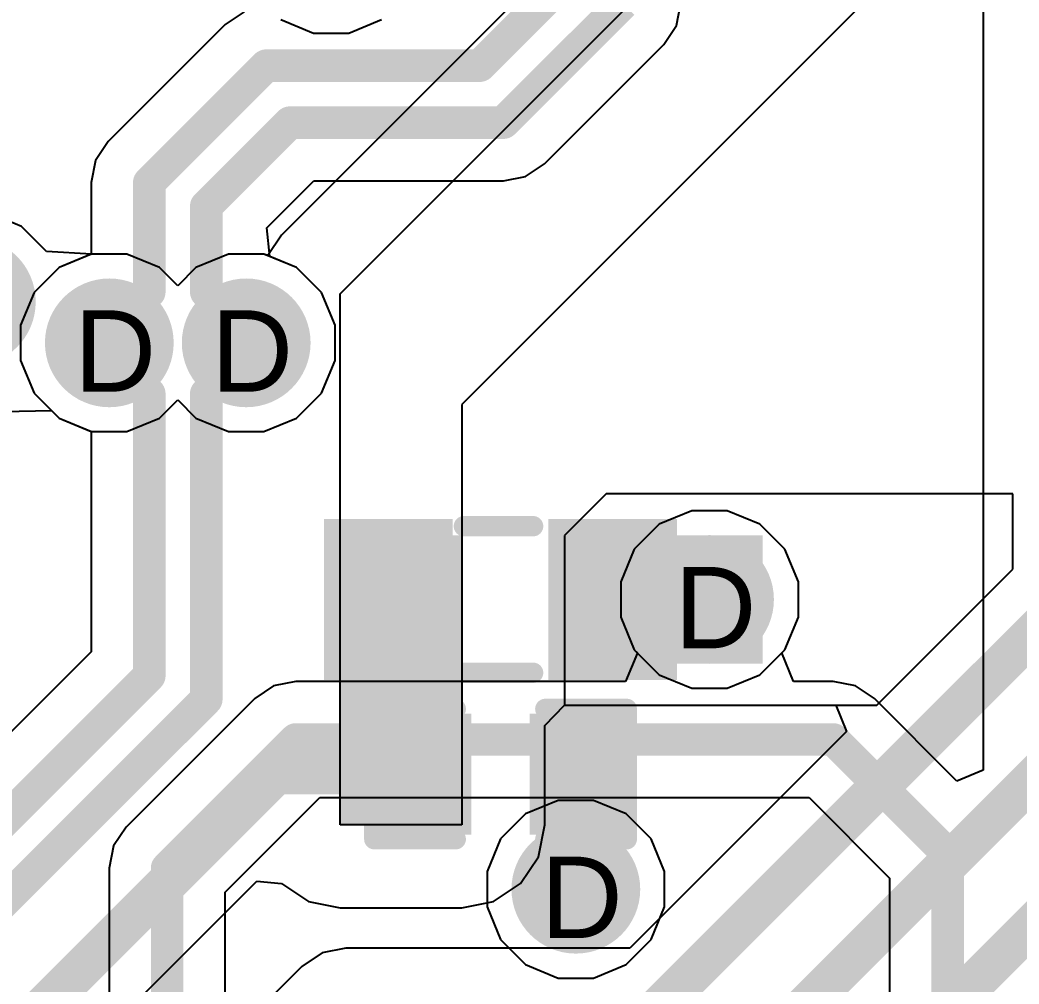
# Model space of a CAD drawing. Header units: inches. Extents: x 0 to 5032, y 0 to 5323.
# Drawn here: x 147.12 to 153.35, y 80.7 to 86.72 of the extents above; entities that cross this region are included whole.
import ezdxf

# ---------------------------------------------------------------- set-up
doc = ezdxf.new("R2010")
doc.units = ezdxf.units.IN
for name, color, linetype in [('Bottom Layer', 5, 'Continuous'), ('Bottom Solder', 6, 'Continuous'), ('Drill Drawing', 1, 'Continuous'), ('Layer 1', 16, 'Continuous'), ('Layer 2', 76, 'Continuous'), ('Top Layer', 1, 'Continuous'), ('Top Overlay', 2, 'Continuous'), ('Top Paste', 8, 'Continuous'), ('Top Solder', 216, 'Continuous'), ('Via Holes', 16, 'Continuous')]:
    doc.layers.add(name, color=color, linetype=linetype)
doc.styles.add('Arial', font='', dxfattribs={"height": 0.2})
doc.styles.get('Arial').set_extended_font_data('Arial')

# ---------------------------------------------------------------- blocks, each defined once
blk = doc.blocks.new('____0402_178')
at = {"layer": 'Top Layer'}
for points in [[(-0.6985, -0.3175), (-0.6985, 0.3175), (-0.2412999999999999, 0.3175), (-0.2413, -0.3175)], [(0.2412999999999999, -0.3175), (0.2413, 0.3175), (0.6985, 0.3175), (0.6985, -0.3175)]]:
    blk.add_hatch(color=1, dxfattribs=at).paths.add_polyline_path(points)
at = {"layer": 'Top Paste'}
for points in [[(-0.6985, -0.3175), (-0.6985, 0.3175), (-0.2412999999999999, 0.3175), (-0.2413, -0.3175)], [(0.2412999999999999, -0.3175), (0.2413, 0.3175), (0.6985, 0.3175), (0.6985, -0.3175)]]:
    blk.add_hatch(color=8, dxfattribs=at).paths.add_polyline_path(points)
at = {"layer": 'Top Solder'}
for points in [[(-0.7584998799999999, -0.37749988), (-0.7584998799999999, 0.37749988), (-0.18130012, 0.37749988), (-0.18130012, -0.37749988)], [(0.18130012, -0.37749988), (0.18130012, 0.37749988), (0.7584998799999999, 0.37749988), (0.7584998799999999, -0.37749988)]]:
    blk.add_hatch(color=216, dxfattribs=at).paths.add_polyline_path(points)
at = {"layer": 'Top Overlay'}
for points in [[(-0.2794, 0.4064, 0.127, 0.127, 0), (-0.7874, 0.4064, 0.127, 0.127, 0)], [(-0.7874, 0.4064, 0.127, 0.127, 0), (-0.7874, -0.4064, 0.127, 0.127, 0)], [(0.7874, 0.4064, 0.127, 0.127, 0), (0.2794, 0.4064, 0.127, 0.127, 0)], [(0.7874, 0.4064, 0.127, 0.127, 0), (0.7874, -0.4064, 0.127, 0.127, 0)], [(-0.2794, -0.4064, 0.127, 0.127, 0), (-0.7874, -0.4064, 0.127, 0.127, 0)], [(0.7874, -0.4064, 0.127, 0.127, 0), (0.2794, -0.4064, 0.127, 0.127, 0)]]:
    blk.add_lwpolyline(points, format="xyseb", dxfattribs=at)
for points in [[(-0.8191499999999999, 0.4064, 0.0635, 0.0635, 1), (-0.7556499999999999, 0.4064, 0.0635, 0.0635, 1)], [(-0.8191499999999999, 0.4064, 0.0635, 0.0635, 1), (-0.7556499999999999, 0.4064, 0.0635, 0.0635, 1)], [(-0.31115, 0.4064, 0.0635, 0.0635, 1), (-0.24765, 0.4064, 0.0635, 0.0635, 1)], [(0.24765, 0.4064, 0.0635, 0.0635, 1), (0.31115, 0.4064, 0.0635, 0.0635, 1)], [(0.7556499999999999, 0.4064, 0.0635, 0.0635, 1), (0.8191499999999999, 0.4064, 0.0635, 0.0635, 1)], [(0.7556499999999999, 0.4064, 0.0635, 0.0635, 1), (0.8191499999999999, 0.4064, 0.0635, 0.0635, 1)], [(-0.8191499999999999, -0.4064, 0.0635, 0.0635, 1), (-0.7556499999999999, -0.4064, 0.0635, 0.0635, 1)], [(-0.8191499999999999, -0.4064, 0.0635, 0.0635, 1), (-0.7556499999999999, -0.4064, 0.0635, 0.0635, 1)], [(-0.31115, -0.4064, 0.0635, 0.0635, 1), (-0.24765, -0.4064, 0.0635, 0.0635, 1)], [(0.24765, -0.4064, 0.0635, 0.0635, 1), (0.31115, -0.4064, 0.0635, 0.0635, 1)], [(0.7556499999999999, -0.4064, 0.0635, 0.0635, 1), (0.8191499999999999, -0.4064, 0.0635, 0.0635, 1)], [(0.7556499999999999, -0.4064, 0.0635, 0.0635, 1), (0.8191499999999999, -0.4064, 0.0635, 0.0635, 1)]]:
    blk.add_lwpolyline(points, format="xyseb", close=True, dxfattribs=at)
blk = doc.blocks.new('IND_0603__1608_M_______195')
at = {"layer": 'Top Layer'}
for points in [[(-0.999998, 0.4000004699999999), (-0.3999992, 0.4000004699999999), (-0.3999992, -0.4000004699999999), (-0.999998, -0.4000004699999999)], [(0.40000174, 0.4000004699999999), (1.00000054, 0.4000004699999999), (1.00000054, -0.4000004699999999), (0.40000174, -0.4000004699999999)]]:
    blk.add_hatch(color=1, dxfattribs=at).paths.add_polyline_path(points)
at = {"layer": 'Top Paste'}
for points in [[(-0.999998, 0.4000004699999999), (-0.3999992, 0.4000004699999999), (-0.3999992, -0.4000004699999999), (-0.999998, -0.4000004699999999)], [(0.40000174, 0.4000004699999999), (1.00000054, 0.4000004699999999), (1.00000054, -0.4000004699999999), (0.40000174, -0.4000004699999999)]]:
    blk.add_hatch(color=8, dxfattribs=at).paths.add_polyline_path(points)
at = {"layer": 'Top Solder'}
for points in [[(-1.101598, 0.50160047), (-0.2983992, 0.50160047), (-0.2983992, -0.50160047), (-1.101598, -0.50160047)], [(0.29840174, 0.50160047), (1.10160054, 0.50160047), (1.10160054, -0.50160047), (0.29840174, -0.50160047)]]:
    blk.add_hatch(color=216, dxfattribs=at).paths.add_polyline_path(points)
at = {"layer": 'Top Overlay'}
for points in [[(0.2286, 0.4571999999999999, 0.127, 0.127, 0), (-0.2032, 0.4571999999999999, 0.127, 0.127, 0)], [(0.2286, -0.4571999999999999, 0.127, 0.127, 0), (-0.2032, -0.4571999999999999, 0.127, 0.127, 0)]]:
    blk.add_lwpolyline(points, format="xyseb", dxfattribs=at)
for points in [[(-0.23495, 0.4571999999999999, 0.0635, 0.0635, 1), (-0.17145, 0.4571999999999999, 0.0635, 0.0635, 1)], [(0.19685, 0.4571999999999999, 0.0635, 0.0635, 1), (0.26035, 0.4571999999999999, 0.0635, 0.0635, 1)], [(-0.23495, -0.4571999999999999, 0.0635, 0.0635, 1), (-0.17145, -0.4571999999999999, 0.0635, 0.0635, 1)], [(0.19685, -0.4571999999999999, 0.0635, 0.0635, 1), (0.26035, -0.4571999999999999, 0.0635, 0.0635, 1)]]:
    blk.add_lwpolyline(points, format="xyseb", close=True, dxfattribs=at)

msp = doc.modelspace()

# ---------------------------------------------------------------- hatches: boundary and pattern name
at = {"layer": 'Bottom Layer'}
h = msp.add_hatch(color=5, dxfattribs=at)
edge = h.paths.add_edge_path()
edge.add_arc((147.6774796, 84.70278207999999), 0.2999994, 0, 360)
h = msp.add_hatch(color=5, dxfattribs=at)
edge = h.paths.add_edge_path()
edge.add_arc((148.5314784, 84.70278207999999), 0.2999994, 0, 360)
h = msp.add_hatch(color=5, dxfattribs=at)
edge = h.paths.add_edge_path()
edge.add_arc((151.42185108, 83.10173372), 0.2999994, 0, 360)
h = msp.add_hatch(color=5, dxfattribs=at)
edge = h.paths.add_edge_path()
edge.add_arc((150.5879132, 81.29399286), 0.2999994, 0, 360)
at = {"layer": 'Bottom Solder'}
h = msp.add_hatch(color=6, dxfattribs=at)
edge = h.paths.add_edge_path()
edge.add_arc((146.8167244, 84.95911887999999), 0.4015993999999999, 0, 360)
h = msp.add_hatch(color=6, dxfattribs=at)
edge = h.paths.add_edge_path()
edge.add_arc((147.6774796, 84.70278207999999), 0.4015993999999999, 0, 360)
h = msp.add_hatch(color=6, dxfattribs=at)
edge = h.paths.add_edge_path()
edge.add_arc((148.5314784, 84.70278207999999), 0.4015993999999999, 0, 360)
h = msp.add_hatch(color=6, dxfattribs=at)
edge = h.paths.add_edge_path()
edge.add_arc((151.42185108, 83.10173372), 0.4015993999999999, 0, 360)
h = msp.add_hatch(color=6, dxfattribs=at)
edge = h.paths.add_edge_path()
edge.add_arc((150.5879132, 81.29399286), 0.4015993999999999, 0, 360)
at = {"layer": 'Layer 1'}
h = msp.add_hatch(color=16, dxfattribs=at)
edge = h.paths.add_edge_path()
edge.add_arc((147.6774796, 84.70278207999999), 0.2999994, 0, 360)
h = msp.add_hatch(color=16, dxfattribs=at)
edge = h.paths.add_edge_path()
edge.add_arc((148.5314784, 84.70278207999999), 0.2999994, 0, 360)
h = msp.add_hatch(color=16, dxfattribs=at)
edge = h.paths.add_edge_path()
edge.add_arc((151.42185108, 83.10173372), 0.2999994, 0, 360)
h = msp.add_hatch(color=16, dxfattribs=at)
edge = h.paths.add_edge_path()
edge.add_arc((150.5879132, 81.29399286), 0.2999994, 0, 360)
at = {"layer": 'Layer 2'}
h = msp.add_hatch(color=76, dxfattribs=at)
edge = h.paths.add_edge_path()
edge.add_arc((147.6774796, 84.70278207999999), 0.2999994, 0, 360)
h = msp.add_hatch(color=76, dxfattribs=at)
edge = h.paths.add_edge_path()
edge.add_arc((148.5314784, 84.70278207999999), 0.2999994, 0, 360)
h = msp.add_hatch(color=76, dxfattribs=at)
edge = h.paths.add_edge_path()
edge.add_arc((151.42185108, 83.10173372), 0.2999994, 0, 360)
h = msp.add_hatch(color=76, dxfattribs=at)
edge = h.paths.add_edge_path()
edge.add_arc((150.5879132, 81.29399286), 0.2999994, 0, 360)
at = {"layer": 'Top Layer'}
h = msp.add_hatch(color=1, dxfattribs=at)
edge = h.paths.add_edge_path()
edge.add_arc((147.6774796, 84.70278207999999), 0.2999994, 0, 360)
h = msp.add_hatch(color=1, dxfattribs=at)
edge = h.paths.add_edge_path()
edge.add_arc((148.5314784, 84.70278207999999), 0.2999994, 0, 360)
for points in [[(149.8767132, 83.50173292), (149.1180152, 83.50173292), (149.1180152, 81.6949344), (149.8767132, 81.6949344)], [(150.5180124, 82.70173198), (151.75391544, 82.70173198), (151.75391544, 83.50173545999999), (150.5180124, 83.50173545999999)]]:
    msp.add_hatch(color=1, dxfattribs=at).paths.add_polyline_path(points)
h = msp.add_hatch(color=1, dxfattribs=at)
edge = h.paths.add_edge_path()
edge.add_arc((151.42185108, 83.10173372), 0.2999994, 0, 360)
h = msp.add_hatch(color=1, dxfattribs=at)
edge = h.paths.add_edge_path()
edge.add_arc((150.5879132, 81.29399286), 0.2999994, 0, 360)
at = {"layer": 'Top Solder'}
h = msp.add_hatch(color=216, dxfattribs=at)
edge = h.paths.add_edge_path()
edge.add_arc((146.8167244, 84.95911887999999), 0.4015993999999999, 0, 360)
h = msp.add_hatch(color=216, dxfattribs=at)
edge = h.paths.add_edge_path()
edge.add_arc((147.6774796, 84.70278207999999), 0.4015993999999999, 0, 360)
h = msp.add_hatch(color=216, dxfattribs=at)
edge = h.paths.add_edge_path()
edge.add_arc((148.5314784, 84.70278207999999), 0.4015993999999999, 0, 360)
h = msp.add_hatch(color=216, dxfattribs=at)
edge = h.paths.add_edge_path()
edge.add_arc((151.42185108, 83.10173372), 0.4015993999999999, 0, 360)
h = msp.add_hatch(color=216, dxfattribs=at)
edge = h.paths.add_edge_path()
edge.add_arc((150.5879132, 81.29399286), 0.4015993999999999, 0, 360)
at = {"layer": 'Via Holes'}
h = msp.add_hatch(color=7, dxfattribs=at)
edge = h.paths.add_edge_path()
edge.add_arc((147.6774796, 84.70278207999999), 0.1499997, 0, 360)
h = msp.add_hatch(color=7, dxfattribs=at)
edge = h.paths.add_edge_path()
edge.add_arc((148.5314784, 84.70278207999999), 0.1499997, 0, 360)
h = msp.add_hatch(color=7, dxfattribs=at)
edge = h.paths.add_edge_path()
edge.add_arc((151.42185108, 83.10173372), 0.1499997, 0, 360)
h = msp.add_hatch(color=7, dxfattribs=at)
edge = h.paths.add_edge_path()
edge.add_arc((150.5879132, 81.29399286), 0.1499997, 0, 360)

# ---------------------------------------------------------------- linework, layer by layer
at = {"layer": 'Bottom Layer'}
for p, q in [((153.12963278, 92.26212434), (153.12963278, 82.03723495999999)), ((151.21566912, 86.68290765999998), (151.2432713, 86.82165515999999)), ((148.51778526, 86.76726614), (148.4001604, 86.68867345999999)), ((148.40015532, 86.68866584), (147.6703041, 85.95881716)), ((148.4001604, 86.68867345999999), (148.40015532, 86.68866584)), ((151.13707644, 86.56528026), (151.21566912, 86.68290765999998)), ((150.9287685, 86.35697232), (151.13706882, 86.56527517999999)), ((151.13706882, 86.56527517999999), (151.13707644, 86.56528026)), ((150.60043286, 86.02863922), (150.92875326, 86.35696216)), ((150.92875326, 86.35696216), (150.9287685, 86.35697232)), ((150.39211984, 85.82032365999999), (150.60042016, 86.02862652)), ((150.60042016, 86.02862652), (150.60042778, 86.0286316)), ((150.60042778, 86.0286316), (150.60043286, 86.02863922)), ((147.6703041, 85.95881716), (147.59171142, 85.84118975999999)), ((147.59171142, 85.84118975999999), (147.56410924, 85.70244226)), ((150.27449244, 85.74173097999999), (150.39211984, 85.82032365999999)), ((147.56410924, 85.70244226), (147.56411178, 85.70242956)), ((147.56411178, 85.70242956), (147.56411178, 85.25546829999999)), ((148.65961378, 85.41973518), (148.9540074, 85.71413134)), ((148.9540074, 85.71413134), (150.13573224, 85.71413134)), ((150.13573224, 85.71413134), (150.13574494, 85.7141288)), ((150.13574494, 85.7141288), (150.27449244, 85.74173097999999)), ((148.67900922, 85.24131795999999), (148.65961378, 85.41973518)), ((147.56411178, 85.25546829999999), (147.36366514, 85.17244077999999)), ((148.84529286, 85.17244077999999), (148.67900922, 85.24131795999999)), ((147.36366514, 85.17244077999999), (147.2078209, 85.01659654)), ((149.0011371, 85.01659654), (148.84529286, 85.17244077999999)), ((147.2078209, 85.01659654), (147.1234802, 84.81297998)), ((149.0854778, 84.81297998), (149.0011371, 85.01659654)), ((147.1234802, 84.81297998), (147.1234802, 84.59258417999999)), ((149.0854778, 84.59258417999999), (149.0854778, 84.81297998)), ((147.1234802, 84.59258417999999), (147.2078209, 84.38896761999999)), ((149.0011371, 84.38896761999999), (149.0854778, 84.59258417999999)), ((147.2078209, 84.38896761999999), (147.36366514, 84.23312338)), ((148.84529286, 84.23312338), (149.0011371, 84.38896761999999)), ((147.99129406, 84.23312338), (148.104479, 84.34630832)), ((148.104479, 84.34630832), (148.21766394, 84.23312338)), ((147.36366514, 84.23312338), (147.5672817, 84.14878268)), ((147.7876775, 84.14878268), (147.99129406, 84.23312338)), ((148.21766394, 84.23312338), (148.4212805, 84.14878268)), ((148.6416763, 84.14878268), (148.84529286, 84.23312338)), ((147.5672817, 84.14878268), (147.7876775, 84.14878268)), ((148.4212805, 84.14878268), (148.6416763, 84.14878268)), ((151.31165318, 83.65573312), (151.10803662, 83.57139242)), ((151.53204898, 83.65573312), (151.31165318, 83.65573312)), ((151.73566554, 83.57139242), (151.53204898, 83.65573312)), ((151.10803662, 83.57139242), (150.95219238, 83.41554817999999)), ((151.89150978, 83.41554817999999), (151.73566554, 83.57139242)), ((150.95219238, 83.41554817999999), (150.86785168, 83.21193162)), ((151.97585048, 83.21193162), (151.89150978, 83.41554817999999)), ((150.86785168, 83.21193162), (150.86785168, 82.99153582)), ((151.97585048, 82.99153582), (151.97585048, 83.21193162)), ((150.86785168, 82.99153582), (150.95219238, 82.78791926)), ((151.89150978, 82.78791926), (151.97585048, 82.99153582)), ((150.97153194, 82.76857969999999), (150.8978821, 82.5907797)), ((150.95219238, 82.78791926), (150.97153194, 82.76857969999999)), ((151.87217022, 82.76857969999999), (151.89150978, 82.78791926)), ((151.94582006, 82.5907797), (151.87217022, 82.76857969999999)), ((148.84118568, 82.59078224), (148.70243818, 82.56318006)), ((148.84119838, 82.5907797), (148.84118568, 82.59078224)), ((150.8978821, 82.5907797), (148.84119838, 82.5907797)), ((152.1935869, 82.5907797), (151.94582006, 82.5907797)), ((152.1935996, 82.59078224), (152.1935869, 82.5907797)), ((152.3323471, 82.56318006), (152.1935996, 82.59078224)), ((148.70243818, 82.56318006), (148.58481078, 82.48458738)), ((152.4499745, 82.48458738), (152.3323471, 82.56318006)), ((148.5848057, 82.48457975999999), (147.78182534, 81.68160194)), ((148.58481078, 82.48458738), (148.5848057, 82.48457975999999)), ((152.9653659, 81.96919344), (152.4499745, 82.48458738)), ((153.12963278, 82.03723495999999), (152.9653659, 81.96919344)), ((148.40076746, 81.27504446), (148.99136572, 81.86564526)), ((148.99136572, 81.86564526), (152.04341702, 81.86564526)), ((152.04341702, 81.86564526), (152.54545818, 81.36360664)), ((147.78182534, 81.68160194), (147.70323266, 81.56397453999999)), ((147.70323266, 81.56397453999999), (147.67563048, 81.42522704)), ((147.67563048, 81.42522704), (147.67563302, 81.42521434)), ((147.67563302, 81.42521434), (147.67563302, 80.34608263999999)), ((152.54545818, 81.36360664), (152.54545818, 77.30728252)), ((148.40076746, 80.34608263999999), (148.40076746, 81.27504446))]:
    msp.add_line(p, q, dxfattribs=at)
for points in [[(149.98845288, 86.43230109999999, 0.2032, 0.2032, 0), (150.525099, 86.96894721999999, 0.2032, 0.2032, 0)], [(150.6723936, 86.61334722, 0.2032, 0.2032, 0), (150.88070154, 86.82165515999999, 0.2032, 0.2032, 0)], [(150.34405288, 86.28500903999999, 0.2032, 0.2032, 0), (150.67239106, 86.61334722, 0.2032, 0.2032, 0)], [(150.67239106, 86.61334722, 0.2032, 0.2032, 0), (150.6723936, 86.61334722, 0.2032, 0.2032, 0)], [(147.926679, 85.70244226, 0.2032, 0.2032, 0), (148.6565353, 86.43229855999999, 0.2032, 0.2032, 0)], [(148.6565353, 86.43229855999999, 0.2032, 0.2032, 0), (149.98845288, 86.43229855999999, 0.2032, 0.2032, 0)], [(149.98845288, 86.43229855999999, 0.2032, 0.2032, 0), (149.98845288, 86.43230109999999, 0.2032, 0.2032, 0)], [(150.13574494, 86.07669856, 0.2032, 0.2032, 0), (150.34405288, 86.2850065, 0.2032, 0.2032, 0)], [(150.34405288, 86.2850065, 0.2032, 0.2032, 0), (150.34405288, 86.28500903999999, 0.2032, 0.2032, 0)], [(148.282279, 85.5551502, 0.2032, 0.2032, 0), (148.80382736, 86.07669856, 0.2032, 0.2032, 0)], [(148.80382736, 86.07669856, 0.2032, 0.2032, 0), (150.13574494, 86.07669856, 0.2032, 0.2032, 0)], [(147.926679, 85.0202135, 0.2032, 0.2032, 0), (147.926679, 85.70244226, 0.2032, 0.2032, 0)], [(148.282279, 85.0202135, 0.2032, 0.2032, 0), (148.282279, 85.5551502, 0.2032, 0.2032, 0)], [(147.6774796, 84.7710141, 0.2032, 0.2032, 0), (147.926679, 85.0202135, 0.2032, 0.2032, 0)], [(148.282279, 85.0202135, 0.2032, 0.2032, 0), (148.5314784, 84.7710141, 0.2032, 0.2032, 0)], [(147.6774796, 84.70278207999999, 0.2032, 0.2032, 0), (147.6774796, 84.7710141, 0.2032, 0.2032, 0)], [(148.5314784, 84.70278207999999, 0.2032, 0.2032, 0), (148.5314784, 84.7710141, 0.2032, 0.2032, 0)], [(148.03820024, 81.42522704, 0.2032, 0.2032, 0), (148.84118568, 82.22821248, 0.2032, 0.2032, 0)], [(148.84118568, 82.22821248, 0.2032, 0.2032, 0), (152.1935996, 82.22821248, 0.2032, 0.2032, 0)], [(152.1935996, 82.22821248, 0.2032, 0.2032, 0), (152.9080254, 81.51378668, 0.2032, 0.2032, 0)], [(152.9080254, 70.62852777999998, 0.2032, 0.2032, 0), (152.9080254, 81.51378668, 0.2032, 0.2032, 0)], [(148.03820024, 79.9251767, 0.2032, 0.2032, 0), (148.03820024, 81.42522704, 0.2032, 0.2032, 0)]]:
    msp.add_lwpolyline(points, format="xyseb", dxfattribs=at)
for points in [[(150.62159106, 86.61334722, 0.1016, 0.1016, 1), (150.72319106, 86.61334722, 0.1016, 0.1016, 1)], [(150.62159106, 86.61334722, 0.1016, 0.1016, 1), (150.72319106, 86.61334722, 0.1016, 0.1016, 1)], [(150.6215936, 86.61334722, 0.1016, 0.1016, 1), (150.7231936, 86.61334722, 0.1016, 0.1016, 1)], [(150.6215936, 86.61334722, 0.1016, 0.1016, 1), (150.7231936, 86.61334722, 0.1016, 0.1016, 1)], [(148.6057353, 86.43229855999999, 0.1016, 0.1016, 1), (148.7073353, 86.43229855999999, 0.1016, 0.1016, 1)], [(148.6057353, 86.43229855999999, 0.1016, 0.1016, 1), (148.7073353, 86.43229855999999, 0.1016, 0.1016, 1)], [(149.93765288, 86.43230109999999, 0.1016, 0.1016, 1), (150.03925288, 86.43230109999999, 0.1016, 0.1016, 1)], [(149.93765288, 86.43230109999999, 0.1016, 0.1016, 1), (150.03925288, 86.43230109999999, 0.1016, 0.1016, 1)], [(149.93765288, 86.43229855999999, 0.1016, 0.1016, 1), (150.03925288, 86.43229855999999, 0.1016, 0.1016, 1)], [(149.93765288, 86.43229855999999, 0.1016, 0.1016, 1), (150.03925288, 86.43229855999999, 0.1016, 0.1016, 1)], [(150.29325288, 86.28500903999999, 0.1016, 0.1016, 1), (150.39485288, 86.28500903999999, 0.1016, 0.1016, 1)], [(150.29325288, 86.28500903999999, 0.1016, 0.1016, 1), (150.39485288, 86.28500903999999, 0.1016, 0.1016, 1)], [(150.29325288, 86.2850065, 0.1016, 0.1016, 1), (150.39485288, 86.2850065, 0.1016, 0.1016, 1)], [(150.29325288, 86.2850065, 0.1016, 0.1016, 1), (150.39485288, 86.2850065, 0.1016, 0.1016, 1)], [(148.75302736, 86.07669856, 0.1016, 0.1016, 1), (148.85462736, 86.07669856, 0.1016, 0.1016, 1)], [(148.75302736, 86.07669856, 0.1016, 0.1016, 1), (148.85462736, 86.07669856, 0.1016, 0.1016, 1)], [(150.08494494, 86.07669856, 0.1016, 0.1016, 1), (150.18654494, 86.07669856, 0.1016, 0.1016, 1)], [(150.08494494, 86.07669856, 0.1016, 0.1016, 1), (150.18654494, 86.07669856, 0.1016, 0.1016, 1)], [(147.875879, 85.70244226, 0.1016, 0.1016, 1), (147.977479, 85.70244226, 0.1016, 0.1016, 1)], [(147.875879, 85.70244226, 0.1016, 0.1016, 1), (147.977479, 85.70244226, 0.1016, 0.1016, 1)], [(148.231479, 85.5551502, 0.1016, 0.1016, 1), (148.333079, 85.5551502, 0.1016, 0.1016, 1)], [(148.231479, 85.5551502, 0.1016, 0.1016, 1), (148.333079, 85.5551502, 0.1016, 0.1016, 1)], [(147.875879, 85.0202135, 0.1016, 0.1016, 1), (147.977479, 85.0202135, 0.1016, 0.1016, 1)], [(147.875879, 85.0202135, 0.1016, 0.1016, 1), (147.977479, 85.0202135, 0.1016, 0.1016, 1)], [(148.231479, 85.0202135, 0.1016, 0.1016, 1), (148.333079, 85.0202135, 0.1016, 0.1016, 1)], [(148.231479, 85.0202135, 0.1016, 0.1016, 1), (148.333079, 85.0202135, 0.1016, 0.1016, 1)], [(147.6266796, 84.7710141, 0.1016, 0.1016, 1), (147.7282796, 84.7710141, 0.1016, 0.1016, 1)], [(147.6266796, 84.7710141, 0.1016, 0.1016, 1), (147.7282796, 84.7710141, 0.1016, 0.1016, 1)], [(148.4806784, 84.7710141, 0.1016, 0.1016, 1), (148.5822784, 84.7710141, 0.1016, 0.1016, 1)], [(148.4806784, 84.7710141, 0.1016, 0.1016, 1), (148.5822784, 84.7710141, 0.1016, 0.1016, 1)], [(147.6266796, 84.70278207999999, 0.1016, 0.1016, 1), (147.7282796, 84.70278207999999, 0.1016, 0.1016, 1)], [(148.4806784, 84.70278207999999, 0.1016, 0.1016, 1), (148.5822784, 84.70278207999999, 0.1016, 0.1016, 1)], [(148.79038568, 82.22821248, 0.1016, 0.1016, 1), (148.89198568, 82.22821248, 0.1016, 0.1016, 1)], [(148.79038568, 82.22821248, 0.1016, 0.1016, 1), (148.89198568, 82.22821248, 0.1016, 0.1016, 1)], [(152.1427996, 82.22821248, 0.1016, 0.1016, 1), (152.2443996, 82.22821248, 0.1016, 0.1016, 1)], [(152.1427996, 82.22821248, 0.1016, 0.1016, 1), (152.2443996, 82.22821248, 0.1016, 0.1016, 1)], [(152.8572254, 81.51378668, 0.1016, 0.1016, 1), (152.9588254, 81.51378668, 0.1016, 0.1016, 1)], [(152.8572254, 81.51378668, 0.1016, 0.1016, 1), (152.9588254, 81.51378668, 0.1016, 0.1016, 1)], [(147.98740024, 81.42522704, 0.1016, 0.1016, 1), (148.08900024, 81.42522704, 0.1016, 0.1016, 1)], [(147.98740024, 81.42522704, 0.1016, 0.1016, 1), (148.08900024, 81.42522704, 0.1016, 0.1016, 1)]]:
    msp.add_lwpolyline(points, format="xyseb", close=True, dxfattribs=at)
at = {"layer": 'Layer 1'}
for p, q in [((147.5672817, 85.25678148), (147.36366514, 85.17244077999999)), ((147.7876775, 85.25678148), (147.5672817, 85.25678148)), ((147.99129406, 85.17244077999999), (147.7876775, 85.25678148)), ((148.4212805, 85.25678148), (148.21766394, 85.17244077999999)), ((148.6416763, 85.25678148), (148.4212805, 85.25678148)), ((148.84529286, 85.17244077999999), (148.6416763, 85.25678148)), ((147.36366514, 85.17244077999999), (147.2078209, 85.01659654)), ((148.104479, 85.05925583999999), (147.99129406, 85.17244077999999)), ((148.21766394, 85.17244077999999), (148.104479, 85.05925583999999)), ((149.0011371, 85.01659654), (148.84529286, 85.17244077999999)), ((147.2078209, 85.01659654), (147.1234802, 84.81297998)), ((149.0854778, 84.81297998), (149.0011371, 85.01659654)), ((147.1234802, 84.81297998), (147.1234802, 84.59258417999999)), ((149.0854778, 84.59258417999999), (149.0854778, 84.81297998)), ((147.1234802, 84.59258417999999), (147.2078209, 84.38896761999999)), ((149.0011371, 84.38896761999999), (149.0854778, 84.59258417999999)), ((147.2078209, 84.38896761999999), (147.36366514, 84.23312338)), ((148.84529286, 84.23312338), (149.0011371, 84.38896761999999)), ((147.99129406, 84.23312338), (148.104479, 84.34630832)), ((148.104479, 84.34630832), (148.21766394, 84.23312338)), ((147.36366514, 84.23312338), (147.5672817, 84.14878268)), ((147.7876775, 84.14878268), (147.99129406, 84.23312338)), ((148.21766394, 84.23312338), (148.4212805, 84.14878268)), ((148.6416763, 84.14878268), (148.84529286, 84.23312338)), ((147.5672817, 84.14878268), (147.7876775, 84.14878268)), ((148.4212805, 84.14878268), (148.6416763, 84.14878268)), ((151.31165318, 83.65573312), (151.10803662, 83.57139242)), ((151.53204898, 83.65573312), (151.31165318, 83.65573312)), ((151.73566554, 83.57139242), (151.53204898, 83.65573312)), ((151.10803662, 83.57139242), (150.95219238, 83.41554817999999)), ((151.89150978, 83.41554817999999), (151.73566554, 83.57139242)), ((150.95219238, 83.41554817999999), (150.86785168, 83.21193162)), ((151.97585048, 83.21193162), (151.89150978, 83.41554817999999)), ((150.86785168, 83.21193162), (150.86785168, 82.99153582)), ((151.97585048, 82.99153582), (151.97585048, 83.21193162)), ((150.86785168, 82.99153582), (150.95219238, 82.78791926)), ((151.89150978, 82.78791926), (151.97585048, 82.99153582)), ((150.95219238, 82.78791926), (151.10803662, 82.63207501999999)), ((151.73566554, 82.63207501999999), (151.89150978, 82.78791926)), ((151.10803662, 82.63207501999999), (151.31165318, 82.54773431999999)), ((151.53204898, 82.54773431999999), (151.73566554, 82.63207501999999)), ((151.31165318, 82.54773431999999), (151.53204898, 82.54773431999999))]:
    msp.add_line(p, q, dxfattribs=at)
at = {"layer": 'Layer 2'}
for p, q in [((148.74741142, 86.71953953999999), (148.95102798, 86.63519883999999)), ((149.17142378, 86.63519883999999), (149.37504034, 86.71953953999999)), ((148.95102798, 86.63519883999999), (149.17142378, 86.63519883999999)), ((147.13053886, 85.42877758), (146.9269223, 85.51311827999999)), ((147.28638056, 85.27293588), (147.13053886, 85.42877758)), ((147.56728424, 85.25678148), (147.28638056, 85.27293588)), ((147.7876775, 85.25678148), (147.56728424, 85.25678148)), ((147.99129406, 85.17244077999999), (147.7876775, 85.25678148)), ((148.4212805, 85.25678148), (148.21766394, 85.17244077999999)), ((148.6416763, 85.25678148), (148.4212805, 85.25678148)), ((148.84529286, 85.17244077999999), (148.6416763, 85.25678148)), ((148.104479, 85.05925583999999), (147.99129406, 85.17244077999999)), ((148.21766394, 85.17244077999999), (148.104479, 85.05925583999999)), ((149.0011371, 85.01659654), (148.84529286, 85.17244077999999)), ((149.0854778, 84.81297998), (149.0011371, 85.01659654)), ((149.0854778, 84.59258417999999), (149.0854778, 84.81297998)), ((149.0011371, 84.38896761999999), (149.0854778, 84.59258417999999)), ((148.84529286, 84.23312338), (149.0011371, 84.38896761999999)), ((147.99129406, 84.23312338), (148.104479, 84.34630832)), ((148.104479, 84.34630832), (148.21766394, 84.23312338)), ((147.01559116, 84.27410374), (147.31687834, 84.27991017999999)), ((147.31687834, 84.27991017999999), (147.36366514, 84.23312338)), ((147.36366514, 84.23312338), (147.5672817, 84.14878268)), ((147.7876775, 84.14878268), (147.99129406, 84.23312338)), ((148.21766394, 84.23312338), (148.4212805, 84.14878268)), ((148.6416763, 84.14878268), (148.84529286, 84.23312338)), ((147.5672817, 84.14878268), (147.7876775, 84.14878268)), ((148.4212805, 84.14878268), (148.6416763, 84.14878268)), ((150.4777153, 81.84799226), (150.27409874, 81.76365156)), ((150.6981111, 81.84799226), (150.4777153, 81.84799226)), ((150.90172766, 81.76365156), (150.6981111, 81.84799226)), ((150.27409874, 81.76365156), (150.1182545, 81.60780731999999)), ((151.0575719, 81.60780731999999), (150.90172766, 81.76365156)), ((150.1182545, 81.60780731999999), (150.0339138, 81.40419075999999)), ((151.1419126, 81.40419075999999), (151.0575719, 81.60780731999999)), ((150.0339138, 81.40419075999999), (150.0339138, 81.18379495999999)), ((151.1419126, 81.18379495999999), (151.1419126, 81.40419075999999)), ((150.0339138, 81.18379495999999), (150.1182545, 80.9801784)), ((151.0575719, 80.9801784), (151.1419126, 81.18379495999999)), ((150.1182545, 80.9801784), (150.27409874, 80.82433415999999)), ((150.90172766, 80.82433415999999), (151.0575719, 80.9801784)), ((150.27409874, 80.82433415999999), (150.4777153, 80.73999346)), ((150.6981111, 80.73999346), (150.90172766, 80.82433415999999)), ((150.4777153, 80.73999346), (150.6981111, 80.73999346))]:
    msp.add_line(p, q, dxfattribs=at)
at = {"layer": 'Top Layer'}
for p, q in [((151.24707368, 87.87099011999999), (148.75176498, 85.37568141999999)), ((149.11801266, 85.00943374), (151.7650254, 87.65644648)), ((153.0350254, 87.4775238), (149.8767132, 84.31921159999999)), ((148.75176498, 85.37568141999999), (148.66567676, 85.24683991999999)), ((147.5672817, 85.25678148), (147.36366514, 85.17244077999999)), ((147.7876775, 85.25678148), (147.5672817, 85.25678148)), ((147.99129406, 85.17244077999999), (147.7876775, 85.25678148)), ((148.4212805, 85.25678148), (148.21766394, 85.17244077999999)), ((148.6416763, 85.25678148), (148.4212805, 85.25678148)), ((148.66567676, 85.24683991999999), (148.6416763, 85.25678148)), ((147.36366514, 85.17244077999999), (147.2078209, 85.01659654)), ((148.104479, 85.05925583999999), (147.99129406, 85.17244077999999)), ((148.21766394, 85.17244077999999), (148.104479, 85.05925583999999)), ((147.2078209, 85.01659654), (147.1234802, 84.81297998)), ((149.11801266, 81.6949344), (149.11801266, 85.00943374)), ((147.1234802, 84.81297998), (147.1234802, 84.59258417999999)), ((147.1234802, 84.59258417999999), (147.2078209, 84.38896761999999)), ((147.2078209, 84.38896761999999), (147.36366514, 84.23312338)), ((149.8767132, 84.31921159999999), (149.8767132, 81.6949344)), ((147.36366514, 84.23312338), (147.56411178, 84.15009586000001)), ((147.56411178, 84.15009586000001), (147.56411178, 82.77596602)), ((150.77698826, 83.76071132), (150.5180124, 83.50173545999999)), ((153.3144, 83.76071132), (150.77698826, 83.76071132)), ((153.3144, 83.29071988), (153.3144, 83.76071132)), ((150.5180124, 83.50173545999999), (150.51801494, 82.44275612)), ((152.46643624, 82.44275612), (153.3144, 83.29071988)), ((147.56411178, 82.77596602), (146.70138554, 81.91323978)), ((150.39466492, 82.31586788), (150.51801494, 82.44275612)), ((150.51801494, 82.44275612), (152.46643624, 82.44275612)), ((150.51801494, 82.44275612), (152.20901232, 82.44275612)), ((152.20901232, 82.44275612), (152.27705384, 82.27848924)), ((150.39466492, 81.6949344), (150.39466492, 82.31586788)), ((152.27705384, 82.27848924), (150.92510836, 80.92654375999999)), ((149.8767132, 81.6949344), (149.11801266, 81.6949344)), ((150.35523904, 81.49672296), (150.39466492, 81.6949344)), ((150.24296088, 81.32868672), (150.35523904, 81.49672296)), ((147.89867042, 80.64482727999999), (148.59770382, 81.34386067999999)), ((148.59770382, 81.34386067999999), (148.75176752, 81.32868418)), ((148.75176752, 81.32868418), (148.91980122, 81.21640855999999)), ((150.07492464, 81.21640855999999), (150.24296088, 81.32868672)), ((148.91980122, 81.21640855999999), (149.11801266, 81.17698268)), ((149.8767132, 81.17698268), (150.07492464, 81.21640855999999)), ((149.11801266, 81.17698268), (149.8767132, 81.17698268)), ((149.00455086, 80.89697308), (148.87852368, 80.81276446)), ((149.15320944, 80.92654375999999), (149.00455086, 80.89697308)), ((150.92510836, 80.92654375999999), (149.15320944, 80.92654375999999)), ((148.87852368, 80.81276446), (148.53202958, 80.46627036))]:
    msp.add_line(p, q, dxfattribs=at)
for points in [[(151.08601482, 80.53807869999999, 0.254, 0.254, 0), (159.67660216, 89.12866604, 0.254, 0.254, 0)], [(151.61035972, 80.15679675999999, 0.254, 0.254, 0), (160.3169768, 88.86341383999999, 0.254, 0.254, 0)], [(147.6774796, 84.63455006, 0.2032, 0.2032, 0), (147.6774796, 84.70278207999999, 0.2032, 0.2032, 0)], [(148.5314784, 84.63455006, 0.2032, 0.2032, 0), (148.5314784, 84.70278207999999, 0.2032, 0.2032, 0)], [(147.6774796, 84.63455006, 0.2032, 0.2032, 0), (147.926679, 84.38535065999999, 0.2032, 0.2032, 0)], [(148.282279, 84.38535065999999, 0.2032, 0.2032, 0), (148.5314784, 84.63455006, 0.2032, 0.2032, 0)], [(147.926679, 82.6257809, 0.2032, 0.2032, 0), (147.926679, 84.38535065999999, 0.2032, 0.2032, 0)], [(148.282279, 82.47848884, 0.2032, 0.2032, 0), (148.282279, 84.38535065999999, 0.2032, 0.2032, 0)], [(149.41801206, 83.10173372, 0.254, 0.254, 0), (149.57264472, 82.94710106, 0.254, 0.254, 0)], [(149.57264472, 82.08790288, 0.254, 0.254, 0), (149.57264472, 82.94710106, 0.254, 0.254, 0)], [(145.51695052, 80.21605496, 0.2032, 0.2032, 0), (147.92667646, 82.6257809, 0.2032, 0.2032, 0)], [(147.92667646, 82.6257809, 0.2032, 0.2032, 0), (147.926679, 82.6257809, 0.2032, 0.2032, 0)], [(148.07397106, 82.27018089999999, 0.2032, 0.2032, 0), (148.282279, 82.47848884, 0.2032, 0.2032, 0)], [(145.87255052, 80.0687629, 0.2032, 0.2032, 0), (148.07396852, 82.27018089999999, 0.2032, 0.2032, 0)], [(148.07396852, 82.27018089999999, 0.2032, 0.2032, 0), (148.07397106, 82.27018089999999, 0.2032, 0.2032, 0)], [(149.57264472, 82.08790288, 0.254, 0.254, 0), (149.6481132, 82.01243439999999, 0.254, 0.254, 0)], [(152.19175048, 79.82923328, 0.254, 0.254, 0), (154.47033368, 82.10781648, 0.254, 0.254, 0)], [(146.44474902, 79.7402774, 0.254, 0.254, 0), (148.71690602, 82.01243439999999, 0.254, 0.254, 0)], [(148.71690602, 82.01243439999999, 0.254, 0.254, 0), (149.6481132, 82.01243439999999, 0.254, 0.254, 0)], [(150.5879132, 81.29399286, 0.254, 0.254, 0), (150.5879132, 82.01243439999999, 0.254, 0.254, 0)]]:
    msp.add_lwpolyline(points, format="xyseb", dxfattribs=at)
for points in [[(147.6266796, 84.70278207999999, 0.1016, 0.1016, 1), (147.7282796, 84.70278207999999, 0.1016, 0.1016, 1)], [(148.4806784, 84.70278207999999, 0.1016, 0.1016, 1), (148.5822784, 84.70278207999999, 0.1016, 0.1016, 1)], [(147.6266796, 84.63455006, 0.1016, 0.1016, 1), (147.7282796, 84.63455006, 0.1016, 0.1016, 1)], [(147.6266796, 84.63455006, 0.1016, 0.1016, 1), (147.7282796, 84.63455006, 0.1016, 0.1016, 1)], [(148.4806784, 84.63455006, 0.1016, 0.1016, 1), (148.5822784, 84.63455006, 0.1016, 0.1016, 1)], [(148.4806784, 84.63455006, 0.1016, 0.1016, 1), (148.5822784, 84.63455006, 0.1016, 0.1016, 1)], [(147.875879, 84.38535065999999, 0.1016, 0.1016, 1), (147.977479, 84.38535065999999, 0.1016, 0.1016, 1)], [(147.875879, 84.38535065999999, 0.1016, 0.1016, 1), (147.977479, 84.38535065999999, 0.1016, 0.1016, 1)], [(148.231479, 84.38535065999999, 0.1016, 0.1016, 1), (148.333079, 84.38535065999999, 0.1016, 0.1016, 1)], [(148.231479, 84.38535065999999, 0.1016, 0.1016, 1), (148.333079, 84.38535065999999, 0.1016, 0.1016, 1)], [(149.35451206, 83.10173372, 0.127, 0.127, 1), (149.48151206, 83.10173372, 0.127, 0.127, 1)], [(149.50914472, 82.94710106, 0.127, 0.127, 1), (149.63614472, 82.94710106, 0.127, 0.127, 1)], [(149.50914472, 82.94710106, 0.127, 0.127, 1), (149.63614472, 82.94710106, 0.127, 0.127, 1)], [(147.87587646, 82.6257809, 0.1016, 0.1016, 1), (147.97747646, 82.6257809, 0.1016, 0.1016, 1)], [(147.87587646, 82.6257809, 0.1016, 0.1016, 1), (147.97747646, 82.6257809, 0.1016, 0.1016, 1)], [(147.875879, 82.6257809, 0.1016, 0.1016, 1), (147.977479, 82.6257809, 0.1016, 0.1016, 1)], [(147.875879, 82.6257809, 0.1016, 0.1016, 1), (147.977479, 82.6257809, 0.1016, 0.1016, 1)], [(148.231479, 82.47848884, 0.1016, 0.1016, 1), (148.333079, 82.47848884, 0.1016, 0.1016, 1)], [(148.231479, 82.47848884, 0.1016, 0.1016, 1), (148.333079, 82.47848884, 0.1016, 0.1016, 1)], [(148.02316852, 82.27018089999999, 0.1016, 0.1016, 1), (148.12476852, 82.27018089999999, 0.1016, 0.1016, 1)], [(148.02316852, 82.27018089999999, 0.1016, 0.1016, 1), (148.12476852, 82.27018089999999, 0.1016, 0.1016, 1)], [(148.02317106, 82.27018089999999, 0.1016, 0.1016, 1), (148.12477106, 82.27018089999999, 0.1016, 0.1016, 1)], [(148.02317106, 82.27018089999999, 0.1016, 0.1016, 1), (148.12477106, 82.27018089999999, 0.1016, 0.1016, 1)], [(149.50914472, 82.08790288, 0.127, 0.127, 1), (149.63614472, 82.08790288, 0.127, 0.127, 1)], [(149.50914472, 82.08790288, 0.127, 0.127, 1), (149.63614472, 82.08790288, 0.127, 0.127, 1)], [(148.65340602, 82.01243439999999, 0.127, 0.127, 1), (148.78040602, 82.01243439999999, 0.127, 0.127, 1)], [(148.65340602, 82.01243439999999, 0.127, 0.127, 1), (148.78040602, 82.01243439999999, 0.127, 0.127, 1)], [(149.5846132, 82.01243439999999, 0.127, 0.127, 1), (149.7116132, 82.01243439999999, 0.127, 0.127, 1)], [(149.5846132, 82.01243439999999, 0.127, 0.127, 1), (149.7116132, 82.01243439999999, 0.127, 0.127, 1)], [(150.5244132, 82.01243439999999, 0.127, 0.127, 1), (150.6514132, 82.01243439999999, 0.127, 0.127, 1)], [(150.5244132, 81.29399286, 0.127, 0.127, 1), (150.6514132, 81.29399286, 0.127, 0.127, 1)]]:
    msp.add_lwpolyline(points, format="xyseb", close=True, dxfattribs=at)

# ---------------------------------------------------------------- block references
at = {"rotation": 180}
for name, p in [('IND_0603__1608_M_______195', (150.1180132, 83.10173372)), ('____0402_178', (150.1180132, 82.01243439999999))]:
    msp.add_blockref(name, p, dxfattribs=at)

# ---------------------------------------------------------------- texts
at = {"layer": 'Drill Drawing', "style": 'Arial'}
for p in [(147.4574013, 84.39806589999999), (148.3114001, 84.39806589999999), (151.20177278, 82.79701753999998), (150.3678349, 80.98927667999999)]:
    msp.add_text('D', height=0.508, dxfattribs=at).set_placement(p)

doc.saveas('drawing.dxf')
